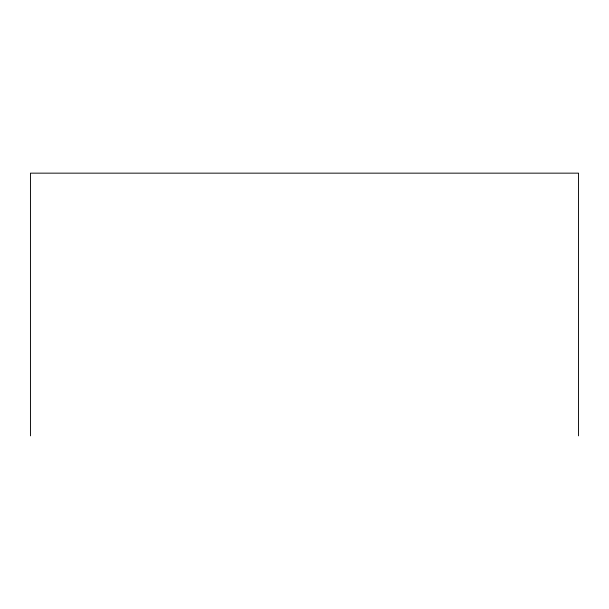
<?xml version="1.0" encoding="UTF-8"?>
<svg xmlns="http://www.w3.org/2000/svg" width="609" height="609" viewBox="0 0 609 609"><rect width="100%" height="100%" fill="white"/><g stroke="black" fill="none" stroke-linecap="round" stroke-linejoin="round"><path stroke-width="0.91" d="M578.55 435.846L578.55 173.154L30.45 173.154L30.45 435.846"/></g></svg>
